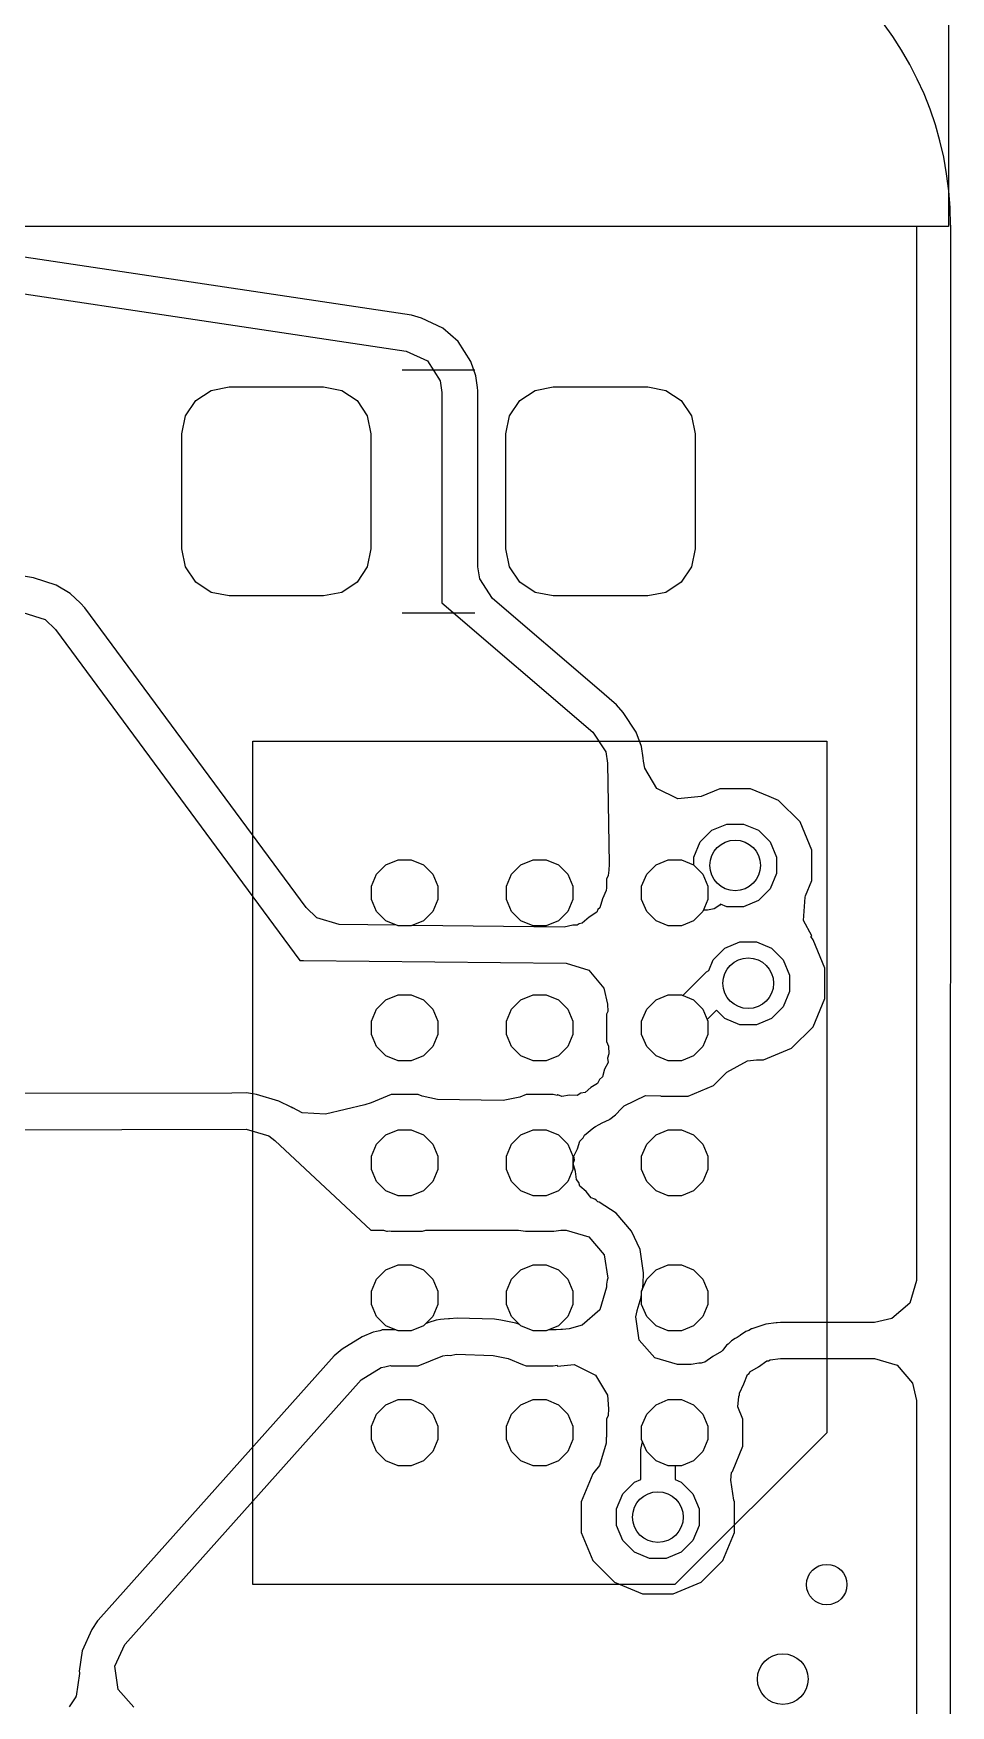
# Model space of a CAD drawing. Extents: x -28 to 34.6, y -6.7 to 48.3.
# Drawn here: x 22.535 to 25.251, y 23.693 to 28.649 of the extents above; entities that cross this region are included whole.
import ezdxf

# ---------------------------------------------------------------- set-up
doc = ezdxf.new("R2010")
doc.units = 0
doc.layers.add('BLACK', color=7, linetype='CONTINUOUS')

msp = doc.modelspace()

# ---------------------------------------------------------------- linework, layer by layer
at = {"layer": 'BLACK', "linetype": 'CONTINUOUS'}
for p, q in [((25.244777, 29.076232), (25.244777, 28.076232)), ((25.244777, 29.076232), (25.244777, 28.076232)), ((25.244777, 28.076232), (22.244777, 28.076232)), ((25.150646, 28.073914), (25.150215, 24.952461)), ((25.244777, 28.076232), (25.150532, 28.076232)), ((25.150532, 28.076232), (25.150646, 28.073914)), ((25.251147, 28.079981), (25.248473, 8.678275)), ((23.654606, 27.81326), (22.194737, 28.03224)), ((22.144332, 27.931502), (23.638726, 27.707343)), ((23.654628, 27.813255), (23.654606, 27.81326)), ((23.683802, 27.804495), (23.654628, 27.813255)), ((23.683806, 27.804494), (23.683802, 27.804495)), ((23.747184, 27.775083), (23.683806, 27.804494)), ((23.747185, 27.775082), (23.747184, 27.775083)), ((23.747187, 27.775081), (23.747185, 27.775082)), ((23.792553, 27.735285), (23.747187, 27.775081)), ((23.638726, 27.707343), (23.702104, 27.677932)), ((23.829969, 27.676278), (23.792553, 27.735285)), ((23.702104, 27.677932), (23.73952, 27.618925)), ((23.845576, 27.633843), (23.829969, 27.676278)), ((23.626496, 27.651502), (23.842168, 27.651502)), ((23.73952, 27.618925), (23.744332, 27.584715)), ((23.850388, 27.599633), (23.845576, 27.633843)), ((22.984989, 27.515078), (23.015337, 27.560497)), ((22.984989, 27.515078), (23.015337, 27.560497)), ((23.015337, 27.560497), (23.060756, 27.590845)), ((23.015337, 27.560497), (23.060756, 27.590845)), ((23.060756, 27.590845), (23.114332, 27.601502)), ((23.060756, 27.590845), (23.114332, 27.601502)), ((23.114332, 27.601502), (23.394332, 27.601502)), ((23.114332, 27.601502), (23.394332, 27.601502)), ((23.394332, 27.601502), (23.447908, 27.590845)), ((23.394332, 27.601502), (23.447908, 27.590845)), ((23.447908, 27.590845), (23.493327, 27.560497)), ((23.447908, 27.590845), (23.493327, 27.560497)), ((23.493327, 27.560497), (23.523675, 27.515078)), ((23.493327, 27.560497), (23.523675, 27.515078)), ((23.744332, 27.584715), (23.744332, 26.961502)), ((23.85108, 27.589741), (23.850388, 27.599633)), ((23.851431, 27.584735), (23.85108, 27.589741)), ((23.851432, 27.58471), (23.851431, 27.584735)), ((23.851432, 27.067793), (23.851432, 27.58471)), ((23.944989, 27.515078), (23.975337, 27.560497)), ((23.944989, 27.515078), (23.975337, 27.560497)), ((23.975337, 27.560497), (24.020756, 27.590845)), ((23.975337, 27.560497), (24.020756, 27.590845)), ((24.020756, 27.590845), (24.074332, 27.601502)), ((24.020756, 27.590845), (24.074332, 27.601502)), ((24.074332, 27.601502), (24.354332, 27.601502)), ((24.074332, 27.601502), (24.354332, 27.601502)), ((24.354332, 27.601502), (24.407908, 27.590845)), ((24.354332, 27.601502), (24.407908, 27.590845)), ((24.407908, 27.590845), (24.453327, 27.560497)), ((24.407908, 27.590845), (24.453327, 27.560497)), ((24.453327, 27.560497), (24.483675, 27.515078)), ((24.453327, 27.560497), (24.483675, 27.515078)), ((22.974332, 27.461502), (22.984989, 27.515078)), ((22.974332, 27.461502), (22.984989, 27.515078)), ((23.523675, 27.515078), (23.534332, 27.461502)), ((23.523675, 27.515078), (23.534332, 27.461502)), ((23.934332, 27.461502), (23.944989, 27.515078)), ((23.934332, 27.461502), (23.944989, 27.515078)), ((24.483675, 27.515078), (24.494332, 27.461502)), ((24.483675, 27.515078), (24.494332, 27.461502)), ((22.974332, 27.121502), (22.974332, 27.461502)), ((22.974332, 27.121502), (22.974332, 27.461502)), ((23.534332, 27.461502), (23.534332, 27.121502)), ((23.534332, 27.461502), (23.534332, 27.121502)), ((23.934332, 27.121502), (23.934332, 27.461502)), ((23.934332, 27.121502), (23.934332, 27.461502)), ((24.494332, 27.461502), (24.494332, 27.121502)), ((24.494332, 27.461502), (24.494332, 27.121502)), ((22.984989, 27.067926), (22.974332, 27.121502)), ((22.984989, 27.067926), (22.974332, 27.121502)), ((23.534332, 27.121502), (23.523675, 27.067926)), ((23.534332, 27.121502), (23.523675, 27.067926)), ((23.944989, 27.067926), (23.934332, 27.121502)), ((23.944989, 27.067926), (23.934332, 27.121502)), ((24.494332, 27.121502), (24.483675, 27.067926)), ((24.494332, 27.121502), (24.483675, 27.067926)), ((23.015337, 27.022507), (22.984989, 27.067926)), ((23.015337, 27.022507), (22.984989, 27.067926)), ((23.523675, 27.067926), (23.493327, 27.022507)), ((23.523675, 27.067926), (23.493327, 27.022507)), ((23.856644, 27.03222), (23.851432, 27.067793)), ((23.975337, 27.022507), (23.944989, 27.067926)), ((23.975337, 27.022507), (23.944989, 27.067926)), ((24.483675, 27.067926), (24.453327, 27.022507)), ((24.483675, 27.067926), (24.453327, 27.022507)), ((22.535433, 27.034851), (22.505364, 27.039778)), ((22.535443, 27.034849), (22.535433, 27.034851)), ((22.602072, 27.013858), (22.535443, 27.034849)), ((22.602082, 27.013853), (22.602072, 27.013858)), ((22.643909, 26.989116), (22.602082, 27.013853)), ((23.060756, 26.992159), (23.015337, 27.022507)), ((23.060756, 26.992159), (23.015337, 27.022507)), ((23.493327, 27.022507), (23.447908, 26.992159)), ((23.493327, 27.022507), (23.447908, 26.992159)), ((23.894734, 26.973645), (23.856644, 27.03222)), ((24.020756, 26.992159), (23.975337, 27.022507)), ((24.020756, 26.992159), (23.975337, 27.022507)), ((24.453327, 27.022507), (24.407908, 26.992159)), ((24.453327, 27.022507), (24.407908, 26.992159)), ((22.643909, 26.989115), (22.643909, 26.989116)), ((22.674607, 26.959765), (22.643909, 26.989115)), ((22.67461, 26.959762), (22.674607, 26.959765)), ((22.686779, 26.945937), (22.67461, 26.959762)), ((23.114332, 26.981502), (23.060756, 26.992159)), ((23.114332, 26.981502), (23.060756, 26.992159)), ((23.394332, 26.981502), (23.114332, 26.981502)), ((23.394332, 26.981502), (23.114332, 26.981502)), ((23.447908, 26.992159), (23.394332, 26.981502)), ((23.447908, 26.992159), (23.394332, 26.981502)), ((23.744332, 26.961502), (24.191904, 26.577869)), ((24.203514, 26.708976), (23.894734, 26.973645)), ((24.074332, 26.981502), (24.020756, 26.992159)), ((24.074332, 26.981502), (24.020756, 26.992159)), ((24.354332, 26.981502), (24.074332, 26.981502)), ((24.354332, 26.981502), (24.074332, 26.981502)), ((24.407908, 26.992159), (24.354332, 26.981502)), ((24.407908, 26.992159), (24.354332, 26.981502)), ((22.503255, 26.9327), (22.569895, 26.911705)), ((22.569895, 26.911705), (22.600601, 26.882347)), ((23.342165, 26.057716), (22.686779, 26.945937)), ((23.626496, 26.931502), (23.842168, 26.931502)), ((22.600601, 26.882347), (23.324331, 25.901502)), ((24.261604, 26.659185), (24.203514, 26.708976)), ((24.28169, 26.636255), (24.261604, 26.659185)), ((24.31978, 26.57768), (24.28169, 26.636255)), ((24.191904, 26.577869), (24.229994, 26.519294)), ((24.33584, 26.535633), (24.31978, 26.57768)), ((23.184332, 26.551502), (24.884332, 26.551502)), ((23.184332, 24.051502), (23.184332, 26.551502)), ((24.229994, 26.519294), (24.235191, 26.485628)), ((24.341037, 26.501967), (24.33584, 26.535633)), ((24.884332, 26.551502), (24.884332, 24.501502)), ((24.235191, 26.485628), (24.239792, 26.186563)), ((24.34193, 26.491392), (24.341037, 26.501967)), ((24.345342, 26.471162), (24.34193, 26.491392)), ((24.380994, 26.411073), (24.345342, 26.471162)), ((24.443473, 26.379798), (24.380994, 26.411073)), ((24.512943, 26.387267), (24.443473, 26.379798)), ((24.568055, 26.410096), (24.512943, 26.387267)), ((24.568057, 26.410096), (24.568055, 26.410096)), ((24.658403, 26.410096), (24.568057, 26.410096)), ((24.658404, 26.410096), (24.658403, 26.410096)), ((24.713517, 26.387267), (24.658404, 26.410096)), ((24.741872, 26.375522), (24.713517, 26.387267)), ((24.805756, 26.311638), (24.741872, 26.375522)), ((24.509296, 26.252442), (24.543784, 26.28693)), ((24.543784, 26.28693), (24.588844, 26.305594)), ((24.588844, 26.305594), (24.637616, 26.305594)), ((24.637616, 26.305594), (24.682676, 26.28693)), ((24.682676, 26.28693), (24.717164, 26.252442)), ((24.84033, 26.228169), (24.805756, 26.311638)), ((24.490632, 26.207382), (24.509296, 26.252442)), ((24.717164, 26.252442), (24.735828, 26.207382)), ((24.84033, 26.137823), (24.84033, 26.228169)), ((23.551185, 26.157059), (23.578775, 26.184649)), ((23.551185, 26.157059), (23.578775, 26.184649)), ((23.578775, 26.184649), (23.614823, 26.199581)), ((23.578775, 26.184649), (23.614823, 26.199581)), ((23.614823, 26.199581), (23.653841, 26.199581)), ((23.614823, 26.199581), (23.653841, 26.199581)), ((23.653841, 26.199581), (23.689889, 26.184649)), ((23.653841, 26.199581), (23.689889, 26.184649)), ((23.689889, 26.184649), (23.717479, 26.157059)), ((23.689889, 26.184649), (23.717479, 26.157059)), ((23.951185, 26.157059), (23.978775, 26.184649)), ((23.951185, 26.157059), (23.978775, 26.184649)), ((23.978775, 26.184649), (24.014823, 26.199581)), ((23.978775, 26.184649), (24.014823, 26.199581)), ((24.014823, 26.199581), (24.053841, 26.199581)), ((24.014823, 26.199581), (24.053841, 26.199581)), ((24.053841, 26.199581), (24.089889, 26.184649)), ((24.053841, 26.199581), (24.089889, 26.184649)), ((24.089889, 26.184649), (24.117479, 26.157059)), ((24.089889, 26.184649), (24.117479, 26.157059)), ((24.238848, 26.169265), (24.23677, 26.15266)), ((24.239792, 26.186563), (24.238848, 26.169265)), ((24.351185, 26.157059), (24.378775, 26.184649)), ((24.351185, 26.157059), (24.378775, 26.184649)), ((24.351185, 26.157059), (24.378775, 26.184649)), ((24.378775, 26.184649), (24.414823, 26.199581)), ((24.378775, 26.184649), (24.414823, 26.199581)), ((24.378775, 26.184649), (24.414823, 26.199581)), ((24.414823, 26.199581), (24.453841, 26.199581)), ((24.414823, 26.199581), (24.453841, 26.199581)), ((24.414823, 26.199581), (24.453841, 26.199581)), ((24.453841, 26.199581), (24.489889, 26.184649)), ((24.453841, 26.199581), (24.489889, 26.184649)), ((24.453841, 26.199581), (24.489889, 26.184649)), ((24.489889, 26.184649), (24.490632, 26.183906)), ((24.489889, 26.184649), (24.517479, 26.157059)), ((24.489889, 26.184649), (24.517479, 26.157059)), ((24.490632, 26.183906), (24.490632, 26.207382)), ((24.735828, 26.207382), (24.735828, 26.15861)), ((23.536253, 26.121011), (23.551185, 26.157059)), ((23.536253, 26.121011), (23.551185, 26.157059)), ((23.536253, 26.081993), (23.536253, 26.121011)), ((23.536253, 26.081993), (23.536253, 26.121011)), ((23.717479, 26.157059), (23.732411, 26.121011)), ((23.717479, 26.157059), (23.732411, 26.121011)), ((23.732411, 26.121011), (23.732411, 26.081993)), ((23.732411, 26.121011), (23.732411, 26.081993)), ((23.936253, 26.121011), (23.951185, 26.157059)), ((23.936253, 26.121011), (23.951185, 26.157059)), ((23.936253, 26.081993), (23.936253, 26.121011)), ((23.936253, 26.081993), (23.936253, 26.121011)), ((24.117479, 26.157059), (24.132411, 26.121011)), ((24.117479, 26.157059), (24.132411, 26.121011)), ((24.132411, 26.121011), (24.132411, 26.081993)), ((24.132411, 26.121011), (24.132411, 26.081993)), ((24.232232, 26.116373), (24.231273, 26.108706)), ((24.23677, 26.15266), (24.232232, 26.141702)), ((24.232232, 26.141702), (24.232232, 26.116373)), ((24.336253, 26.121011), (24.351185, 26.157059)), ((24.336253, 26.121011), (24.351185, 26.157059)), ((24.336253, 26.121011), (24.351185, 26.157059)), ((24.336253, 26.081993), (24.336253, 26.121011)), ((24.336253, 26.081993), (24.336253, 26.121011)), ((24.336253, 26.081993), (24.336253, 26.121011)), ((24.517479, 26.157059), (24.532411, 26.121011)), ((24.517479, 26.157059), (24.532411, 26.121011)), ((24.532411, 26.121011), (24.532411, 26.081993)), ((24.532411, 26.121011), (24.532411, 26.081993)), ((24.735828, 26.15861), (24.717164, 26.11355)), ((24.821752, 26.092975), (24.84033, 26.137823)), ((23.551185, 26.045945), (23.536253, 26.081993)), ((23.551185, 26.045945), (23.536253, 26.081993)), ((23.732411, 26.081993), (23.717479, 26.045945)), ((23.732411, 26.081993), (23.717479, 26.045945)), ((23.951185, 26.045945), (23.936253, 26.081993)), ((23.951185, 26.045945), (23.936253, 26.081993)), ((24.132411, 26.081993), (24.117479, 26.045945)), ((24.132411, 26.081993), (24.117479, 26.045945)), ((24.2203, 26.083464), (24.212547, 26.057058)), ((24.231273, 26.108706), (24.2203, 26.083464)), ((24.351185, 26.045945), (24.336253, 26.081993)), ((24.351185, 26.045945), (24.336253, 26.081993)), ((24.351185, 26.045945), (24.336253, 26.081993)), ((24.532411, 26.081993), (24.517479, 26.045945)), ((24.532411, 26.081993), (24.517479, 26.045945)), ((24.570197, 26.068122), (24.567657, 26.065581)), ((24.588844, 26.060398), (24.570197, 26.068122)), ((24.682676, 26.079062), (24.637616, 26.060398)), ((24.717164, 26.11355), (24.682676, 26.079062)), ((24.815168, 26.019213), (24.820152, 26.088905)), ((24.820152, 26.088905), (24.821752, 26.092975)), ((23.373774, 26.027758), (23.342165, 26.057716)), ((23.440595, 26.007346), (23.373774, 26.027758)), ((23.578775, 26.018355), (23.551185, 26.045945)), ((23.578775, 26.018355), (23.551185, 26.045945)), ((23.614823, 26.003423), (23.578775, 26.018355)), ((23.614823, 26.003423), (23.578775, 26.018355)), ((23.689889, 26.018355), (23.653841, 26.003423)), ((23.689889, 26.018355), (23.653841, 26.003423)), ((23.717479, 26.045945), (23.689889, 26.018355)), ((23.717479, 26.045945), (23.689889, 26.018355)), ((23.978775, 26.018355), (23.951185, 26.045945)), ((23.978775, 26.018355), (23.951185, 26.045945)), ((24.014823, 26.003423), (23.978775, 26.018355)), ((24.014823, 26.003423), (23.978775, 26.018355)), ((24.089889, 26.018355), (24.053841, 26.003423)), ((24.089889, 26.018355), (24.053841, 26.003423)), ((24.117479, 26.045945), (24.089889, 26.018355)), ((24.117479, 26.045945), (24.089889, 26.018355)), ((24.18054, 26.029325), (24.159743, 26.011303)), ((24.20342, 26.044629), (24.18054, 26.029325)), ((24.206572, 26.051881), (24.20342, 26.044629)), ((24.212547, 26.057058), (24.206572, 26.051881)), ((24.378775, 26.018355), (24.351185, 26.045945)), ((24.378775, 26.018355), (24.351185, 26.045945)), ((24.378775, 26.018355), (24.351185, 26.045945)), ((24.414823, 26.003423), (24.378775, 26.018355)), ((24.414823, 26.003423), (24.378775, 26.018355)), ((24.414823, 26.003423), (24.378775, 26.018355)), ((24.489889, 26.018355), (24.453841, 26.003423)), ((24.489889, 26.018355), (24.453841, 26.003423)), ((24.489889, 26.018355), (24.453841, 26.003423)), ((24.517479, 26.045945), (24.489889, 26.018355)), ((24.517479, 26.045945), (24.489889, 26.018355)), ((24.517479, 26.045945), (24.489889, 26.018355)), ((24.519449, 26.050702), (24.517479, 26.045945)), ((24.531736, 26.050702), (24.519449, 26.050702)), ((24.551176, 26.054569), (24.531736, 26.050702)), ((24.567657, 26.065581), (24.551176, 26.054569)), ((24.637616, 26.060398), (24.588844, 26.060398)), ((24.839925, 25.973874), (24.815168, 26.019213)), ((23.609791, 26.005507), (23.440595, 26.007346)), ((23.614823, 26.003423), (23.609791, 26.005507)), ((23.653841, 26.003423), (23.614823, 26.003423)), ((23.653841, 26.003423), (23.614823, 26.003423)), ((23.653841, 26.003423), (23.614823, 26.003423)), ((23.657617, 26.004988), (23.653841, 26.003423)), ((24.106884, 26.000104), (23.657617, 26.004988)), ((24.053841, 26.003423), (24.014823, 26.003423)), ((24.053841, 26.003423), (24.014823, 26.003423)), ((24.132572, 26.005547), (24.106884, 26.000104)), ((24.145345, 26.005781), (24.132572, 26.005547)), ((24.150752, 26.009399), (24.145345, 26.005781)), ((24.159743, 26.011303), (24.150752, 26.009399)), ((24.453841, 26.003423), (24.414823, 26.003423)), ((24.453841, 26.003423), (24.414823, 26.003423)), ((24.453841, 26.003423), (24.414823, 26.003423)), ((24.837595, 25.972317), (24.839925, 25.973874)), ((24.844379, 25.962164), (24.837595, 25.972317)), ((24.54792, 25.902967), (24.582408, 25.937455)), ((24.582408, 25.937455), (24.627468, 25.956119)), ((24.627468, 25.956119), (24.67624, 25.956119)), ((24.67624, 25.956119), (24.7213, 25.937455)), ((24.7213, 25.937455), (24.755788, 25.902967)), ((24.84438, 25.962163), (24.844379, 25.962164)), ((24.878954, 25.878694), (24.84438, 25.962163)), ((23.324331, 25.901502), (23.334982, 25.901387)), ((23.334982, 25.901387), (24.112571, 25.892935)), ((24.112571, 25.892935), (24.17939, 25.872523)), ((24.17939, 25.872523), (24.224569, 25.819225)), ((24.528335, 25.867347), (24.535014, 25.871811)), ((24.535014, 25.871811), (24.54792, 25.902967)), ((24.755788, 25.902967), (24.774452, 25.857907)), ((24.878954, 25.788348), (24.878954, 25.878694)), ((24.224569, 25.819225), (24.235188, 25.771794)), ((24.458598, 25.797611), (24.528335, 25.867347)), ((24.774452, 25.857907), (24.774452, 25.809135)), ((23.551185, 25.757059), (23.578775, 25.784649)), ((23.551185, 25.757059), (23.578775, 25.784649)), ((23.578775, 25.784649), (23.614823, 25.799581)), ((23.578775, 25.784649), (23.614823, 25.799581)), ((23.614823, 25.799581), (23.653841, 25.799581)), ((23.614823, 25.799581), (23.653841, 25.799581)), ((23.653841, 25.799581), (23.689889, 25.784649)), ((23.653841, 25.799581), (23.689889, 25.784649)), ((23.689889, 25.784649), (23.717479, 25.757059)), ((23.689889, 25.784649), (23.717479, 25.757059)), ((23.951185, 25.757059), (23.978775, 25.784649)), ((23.951185, 25.757059), (23.978775, 25.784649)), ((23.978775, 25.784649), (24.014823, 25.799581)), ((23.978775, 25.784649), (24.014823, 25.799581)), ((24.014823, 25.799581), (24.053841, 25.799581)), ((24.014823, 25.799581), (24.053841, 25.799581)), ((24.053841, 25.799581), (24.089889, 25.784649)), ((24.053841, 25.799581), (24.089889, 25.784649)), ((24.089889, 25.784649), (24.117479, 25.757059)), ((24.089889, 25.784649), (24.117479, 25.757059)), ((24.235188, 25.771794), (24.235688, 25.750047)), ((24.351185, 25.757059), (24.378775, 25.784649)), ((24.351185, 25.757059), (24.378775, 25.784649)), ((24.351185, 25.757059), (24.378775, 25.784649)), ((24.378775, 25.784649), (24.414823, 25.799581)), ((24.378775, 25.784649), (24.414823, 25.799581)), ((24.378775, 25.784649), (24.414823, 25.799581)), ((24.414823, 25.799581), (24.453841, 25.799581)), ((24.414823, 25.799581), (24.453841, 25.799581)), ((24.414823, 25.799581), (24.453841, 25.799581)), ((24.453841, 25.799581), (24.458598, 25.797611)), ((24.453841, 25.799581), (24.489889, 25.784649)), ((24.453841, 25.799581), (24.489889, 25.784649)), ((24.489889, 25.784649), (24.517479, 25.757059)), ((24.489889, 25.784649), (24.517479, 25.757059)), ((24.774452, 25.809135), (24.755788, 25.764075)), ((24.84438, 25.704879), (24.878954, 25.788348)), ((23.536253, 25.721011), (23.551185, 25.757059)), ((23.536253, 25.721011), (23.551185, 25.757059)), ((23.536253, 25.681993), (23.536253, 25.721011)), ((23.536253, 25.681993), (23.536253, 25.721011)), ((23.717479, 25.757059), (23.732411, 25.721011)), ((23.717479, 25.757059), (23.732411, 25.721011)), ((23.732411, 25.721011), (23.732411, 25.681993)), ((23.732411, 25.721011), (23.732411, 25.681993)), ((23.936253, 25.721011), (23.951185, 25.757059)), ((23.936253, 25.721011), (23.951185, 25.757059)), ((23.936253, 25.681993), (23.936253, 25.721011)), ((23.936253, 25.681993), (23.936253, 25.721011)), ((24.117479, 25.757059), (24.132411, 25.721011)), ((24.117479, 25.757059), (24.132411, 25.721011)), ((24.132411, 25.721011), (24.132411, 25.681993)), ((24.132411, 25.721011), (24.132411, 25.681993)), ((24.235688, 25.750047), (24.232232, 25.741702)), ((24.232232, 25.741702), (24.232232, 25.661302)), ((24.336253, 25.721011), (24.351185, 25.757059)), ((24.336253, 25.721011), (24.351185, 25.757059)), ((24.336253, 25.721011), (24.351185, 25.757059)), ((24.336253, 25.681993), (24.336253, 25.721011)), ((24.336253, 25.681993), (24.336253, 25.721011)), ((24.336253, 25.681993), (24.336253, 25.721011)), ((24.517479, 25.757059), (24.532411, 25.721011)), ((24.517479, 25.757059), (24.532411, 25.721011)), ((24.558333, 25.753662), (24.53044, 25.725769)), ((24.53044, 25.725769), (24.532411, 25.721011)), ((24.532411, 25.721011), (24.532411, 25.681993)), ((24.532411, 25.721011), (24.532411, 25.681993)), ((24.532411, 25.721011), (24.532411, 25.681993)), ((24.582408, 25.729587), (24.558333, 25.753662)), ((24.627468, 25.710923), (24.582408, 25.729587)), ((24.7213, 25.729587), (24.67624, 25.710923)), ((24.755788, 25.764075), (24.7213, 25.729587)), ((23.551185, 25.645945), (23.536253, 25.681993)), ((23.551185, 25.645945), (23.536253, 25.681993)), ((23.732411, 25.681993), (23.717479, 25.645945)), ((23.732411, 25.681993), (23.717479, 25.645945)), ((23.951185, 25.645945), (23.936253, 25.681993)), ((23.951185, 25.645945), (23.936253, 25.681993)), ((24.132411, 25.681993), (24.117479, 25.645945)), ((24.132411, 25.681993), (24.117479, 25.645945)), ((24.351185, 25.645945), (24.336253, 25.681993)), ((24.351185, 25.645945), (24.336253, 25.681993)), ((24.351185, 25.645945), (24.336253, 25.681993)), ((24.532411, 25.681993), (24.517479, 25.645945)), ((24.532411, 25.681993), (24.517479, 25.645945)), ((24.532411, 25.681993), (24.517479, 25.645945)), ((24.67624, 25.710923), (24.627468, 25.710923)), ((24.780496, 25.640995), (24.84438, 25.704879)), ((23.578775, 25.618355), (23.551185, 25.645945)), ((23.578775, 25.618355), (23.551185, 25.645945)), ((23.717479, 25.645945), (23.689889, 25.618355)), ((23.717479, 25.645945), (23.689889, 25.618355)), ((23.978775, 25.618355), (23.951185, 25.645945)), ((23.978775, 25.618355), (23.951185, 25.645945)), ((24.117479, 25.645945), (24.089889, 25.618355)), ((24.117479, 25.645945), (24.089889, 25.618355)), ((24.232232, 25.661302), (24.238053, 25.647248)), ((24.238587, 25.624066), (24.23529, 25.611803)), ((24.238053, 25.647248), (24.238587, 25.624066)), ((24.378775, 25.618355), (24.351185, 25.645945)), ((24.378775, 25.618355), (24.351185, 25.645945)), ((24.378775, 25.618355), (24.351185, 25.645945)), ((24.517479, 25.645945), (24.489889, 25.618355)), ((24.517479, 25.645945), (24.489889, 25.618355)), ((24.517479, 25.645945), (24.489889, 25.618355)), ((24.697027, 25.606421), (24.780496, 25.640995)), ((23.614823, 25.603423), (23.578775, 25.618355)), ((23.614823, 25.603423), (23.578775, 25.618355)), ((23.653841, 25.603423), (23.614823, 25.603423)), ((23.653841, 25.603423), (23.614823, 25.603423)), ((23.689889, 25.618355), (23.653841, 25.603423)), ((23.689889, 25.618355), (23.653841, 25.603423)), ((24.014823, 25.603423), (23.978775, 25.618355)), ((24.014823, 25.603423), (23.978775, 25.618355)), ((24.053841, 25.603423), (24.014823, 25.603423)), ((24.053841, 25.603423), (24.014823, 25.603423)), ((24.089889, 25.618355), (24.053841, 25.603423)), ((24.089889, 25.618355), (24.053841, 25.603423)), ((24.226393, 25.578705), (24.22045, 25.556592)), ((24.236646, 25.599178), (24.226393, 25.578705)), ((24.23529, 25.611803), (24.236646, 25.599178)), ((24.414823, 25.603423), (24.378775, 25.618355)), ((24.414823, 25.603423), (24.378775, 25.618355)), ((24.414823, 25.603423), (24.378775, 25.618355)), ((24.453841, 25.603423), (24.414823, 25.603423)), ((24.453841, 25.603423), (24.414823, 25.603423)), ((24.453841, 25.603423), (24.414823, 25.603423)), ((24.489889, 25.618355), (24.453841, 25.603423)), ((24.489889, 25.618355), (24.453841, 25.603423)), ((24.489889, 25.618355), (24.453841, 25.603423)), ((24.588744, 25.570102), (24.650067, 25.603587)), ((24.650067, 25.603587), (24.676425, 25.606421)), ((24.676425, 25.606421), (24.697025, 25.606421)), ((24.697025, 25.606421), (24.697027, 25.606421)), ((24.185667, 25.525023), (24.168712, 25.509634)), ((24.205362, 25.536704), (24.185667, 25.525023)), ((24.211047, 25.548059), (24.205362, 25.536704)), ((24.22045, 25.556592), (24.211047, 25.548059)), ((24.474532, 25.499402), (24.548812, 25.53017)), ((24.548812, 25.53017), (24.588744, 25.570102)), ((23.122906, 25.508359), (19.709164, 25.499206)), ((23.16482, 25.508471), (23.122906, 25.508359)), ((23.164822, 25.508471), (23.16482, 25.508471)), ((23.184944, 25.505633), (23.164822, 25.508471)), ((23.195007, 25.504213), (23.184944, 25.505633)), ((23.262096, 25.484708), (23.195007, 25.504213)), ((23.262098, 25.484707), (23.262096, 25.484708)), ((23.262101, 25.484706), (23.262098, 25.484707)), ((23.297926, 25.466423), (23.262101, 25.484706)), ((23.515967, 25.472943), (23.400208, 25.445526)), ((23.534841, 25.479044), (23.515967, 25.472943)), ((23.594128, 25.503601), (23.534841, 25.479044)), ((23.59413, 25.503602), (23.594128, 25.503601)), ((23.594132, 25.503602), (23.59413, 25.503602)), ((23.674532, 25.503602), (23.594132, 25.503602)), ((23.674533, 25.503602), (23.674532, 25.503602)), ((23.68601, 25.498848), (23.674533, 25.503602)), ((23.731582, 25.489424), (23.68601, 25.498848)), ((23.926204, 25.486475), (23.731582, 25.489424)), ((23.975531, 25.495898), (23.926204, 25.486475)), ((23.994132, 25.503602), (23.975531, 25.495898)), ((24.074532, 25.503602), (23.994132, 25.503602)), ((24.086512, 25.501219), (24.074532, 25.503602)), ((24.086897, 25.503156), (24.086512, 25.501219)), ((24.088132, 25.503111), (24.086897, 25.503156)), ((24.099801, 25.498103), (24.088132, 25.503111)), ((24.122384, 25.501882), (24.099801, 25.498103)), ((24.145267, 25.501061), (24.122384, 25.501882)), ((24.156187, 25.507539), (24.145267, 25.501061)), ((24.168712, 25.509634), (24.156187, 25.507539)), ((24.284451, 25.470048), (24.347326, 25.500518)), ((24.347326, 25.500518), (24.391974, 25.499832)), ((24.391974, 25.499832), (24.394129, 25.499404)), ((24.394129, 25.499404), (24.394132, 25.499402)), ((24.394132, 25.499402), (24.394135, 25.499402)), ((24.394135, 25.499402), (24.474531, 25.499402)), ((24.474531, 25.499402), (24.474532, 25.499402)), ((23.302874, 25.463277), (23.297926, 25.466423)), ((23.303346, 25.46402), (23.302874, 25.463277)), ((23.330437, 25.44923), (23.303346, 25.46402)), ((23.400208, 25.445526), (23.330437, 25.44923)), ((24.219448, 25.420032), (24.240692, 25.430329)), ((24.240692, 25.430329), (24.240693, 25.430331)), ((24.240693, 25.430331), (24.240695, 25.430331)), ((24.240695, 25.430331), (24.24167, 25.43099)), ((24.24167, 25.43099), (24.259062, 25.443835)), ((24.259062, 25.443835), (24.259995, 25.444586)), ((24.259995, 25.444586), (24.276079, 25.461858)), ((24.276079, 25.461858), (24.283494, 25.469179)), ((24.283494, 25.469179), (24.284451, 25.470048)), ((19.708495, 25.392103), (23.165107, 25.401371)), ((23.165107, 25.401371), (23.232196, 25.381866)), ((23.232196, 25.381866), (23.250242, 25.367837)), ((23.551185, 25.357059), (23.578775, 25.384649)), ((23.551185, 25.357059), (23.578775, 25.384649)), ((23.551185, 25.357059), (23.578775, 25.384649)), ((23.578775, 25.384649), (23.614823, 25.399581)), ((23.578775, 25.384649), (23.614823, 25.399581)), ((23.578775, 25.384649), (23.614823, 25.399581)), ((23.614823, 25.399581), (23.653841, 25.399581)), ((23.614823, 25.399581), (23.653841, 25.399581)), ((23.614823, 25.399581), (23.653841, 25.399581)), ((23.653841, 25.399581), (23.689889, 25.384649)), ((23.653841, 25.399581), (23.689889, 25.384649)), ((23.653841, 25.399581), (23.689889, 25.384649)), ((23.689889, 25.384649), (23.717479, 25.357059)), ((23.689889, 25.384649), (23.717479, 25.357059)), ((23.689889, 25.384649), (23.717479, 25.357059)), ((23.951185, 25.357059), (23.978775, 25.384649)), ((23.951185, 25.357059), (23.978775, 25.384649)), ((23.951185, 25.357059), (23.978775, 25.384649)), ((23.978775, 25.384649), (24.014823, 25.399581)), ((23.978775, 25.384649), (24.014823, 25.399581)), ((23.978775, 25.384649), (24.014823, 25.399581)), ((24.014823, 25.399581), (24.053841, 25.399581)), ((24.014823, 25.399581), (24.053841, 25.399581)), ((24.014823, 25.399581), (24.053841, 25.399581)), ((24.053841, 25.399581), (24.089889, 25.384649)), ((24.053841, 25.399581), (24.089889, 25.384649)), ((24.053841, 25.399581), (24.089889, 25.384649)), ((24.089889, 25.384649), (24.117479, 25.357059)), ((24.089889, 25.384649), (24.117479, 25.357059)), ((24.089889, 25.384649), (24.117479, 25.357059)), ((24.153497, 25.366158), (24.16283, 25.375164)), ((24.16283, 25.375164), (24.167067, 25.383626)), ((24.167067, 25.383626), (24.19455, 25.40577)), ((24.19455, 25.40577), (24.199907, 25.408949)), ((24.199907, 25.408949), (24.19991, 25.408949)), ((24.19991, 25.408949), (24.210293, 25.415109)), ((24.210293, 25.415109), (24.219448, 25.420032)), ((24.351185, 25.357059), (24.378775, 25.384649)), ((24.351185, 25.357059), (24.378775, 25.384649)), ((24.378775, 25.384649), (24.414823, 25.399581)), ((24.378775, 25.384649), (24.414823, 25.399581)), ((24.414823, 25.399581), (24.453841, 25.399581)), ((24.414823, 25.399581), (24.453841, 25.399581)), ((24.453841, 25.399581), (24.489889, 25.384649)), ((24.453841, 25.399581), (24.489889, 25.384649)), ((24.489889, 25.384649), (24.517479, 25.357059)), ((24.489889, 25.384649), (24.517479, 25.357059)), ((23.250242, 25.367837), (23.534332, 25.101502)), ((23.536253, 25.321011), (23.551185, 25.357059)), ((23.536253, 25.321011), (23.551185, 25.357059)), ((23.536253, 25.321011), (23.551185, 25.357059)), ((23.717479, 25.357059), (23.732411, 25.321011)), ((23.717479, 25.357059), (23.732411, 25.321011)), ((23.717479, 25.357059), (23.732411, 25.321011)), ((23.936253, 25.321011), (23.951185, 25.357059)), ((23.936253, 25.321011), (23.951185, 25.357059)), ((23.936253, 25.321011), (23.951185, 25.357059)), ((24.117479, 25.357059), (24.132411, 25.321011)), ((24.117479, 25.357059), (24.132411, 25.321011)), ((24.117479, 25.357059), (24.132411, 25.321011)), ((24.135787, 25.321149), (24.146657, 25.342861)), ((24.146657, 25.342861), (24.153497, 25.366158)), ((24.336253, 25.321011), (24.351185, 25.357059)), ((24.336253, 25.321011), (24.351185, 25.357059)), ((24.517479, 25.357059), (24.532411, 25.321011)), ((24.517479, 25.357059), (24.532411, 25.321011)), ((23.536253, 25.281993), (23.536253, 25.321011)), ((23.536253, 25.281993), (23.536253, 25.321011)), ((23.536253, 25.281993), (23.536253, 25.321011)), ((23.551185, 25.245945), (23.536253, 25.281993)), ((23.551185, 25.245945), (23.536253, 25.281993)), ((23.551185, 25.245945), (23.536253, 25.281993)), ((23.732411, 25.281993), (23.717479, 25.245945)), ((23.732411, 25.281993), (23.717479, 25.245945)), ((23.732411, 25.281993), (23.717479, 25.245945)), ((23.732411, 25.321011), (23.732411, 25.281993)), ((23.732411, 25.321011), (23.732411, 25.281993)), ((23.732411, 25.321011), (23.732411, 25.281993)), ((23.936253, 25.281993), (23.936253, 25.321011)), ((23.936253, 25.281993), (23.936253, 25.321011)), ((23.936253, 25.281993), (23.936253, 25.321011)), ((23.951185, 25.245945), (23.936253, 25.281993)), ((23.951185, 25.245945), (23.936253, 25.281993)), ((23.951185, 25.245945), (23.936253, 25.281993)), ((24.132411, 25.281993), (24.117479, 25.245945)), ((24.132411, 25.281993), (24.117479, 25.245945)), ((24.132411, 25.281993), (24.117479, 25.245945)), ((24.132411, 25.321011), (24.132411, 25.281993)), ((24.132411, 25.321011), (24.132411, 25.281993)), ((24.132411, 25.321011), (24.132411, 25.281993)), ((24.133815, 25.299118), (24.136991, 25.309938)), ((24.140656, 25.275822), (24.133815, 25.299118)), ((24.136991, 25.309938), (24.135787, 25.321149)), ((24.14325, 25.251679), (24.140656, 25.275822)), ((24.336253, 25.281993), (24.336253, 25.321011)), ((24.336253, 25.281993), (24.336253, 25.321011)), ((24.351185, 25.245945), (24.336253, 25.281993)), ((24.351185, 25.245945), (24.336253, 25.281993)), ((24.532411, 25.281993), (24.517479, 25.245945)), ((24.532411, 25.281993), (24.517479, 25.245945)), ((24.532411, 25.321011), (24.532411, 25.281993)), ((24.532411, 25.321011), (24.532411, 25.281993)), ((23.578775, 25.218355), (23.551185, 25.245945)), ((23.578775, 25.218355), (23.551185, 25.245945)), ((23.578775, 25.218355), (23.551185, 25.245945)), ((23.717479, 25.245945), (23.689889, 25.218355)), ((23.717479, 25.245945), (23.689889, 25.218355)), ((23.717479, 25.245945), (23.689889, 25.218355)), ((23.978775, 25.218355), (23.951185, 25.245945)), ((23.978775, 25.218355), (23.951185, 25.245945)), ((23.978775, 25.218355), (23.951185, 25.245945)), ((24.117479, 25.245945), (24.089889, 25.218355)), ((24.117479, 25.245945), (24.089889, 25.218355)), ((24.117479, 25.245945), (24.089889, 25.218355)), ((24.150325, 25.242898), (24.14325, 25.251679)), ((24.153502, 25.23208), (24.150325, 25.242898)), ((24.17185, 25.216182), (24.153502, 25.23208)), ((24.378775, 25.218355), (24.351185, 25.245945)), ((24.378775, 25.218355), (24.351185, 25.245945)), ((24.517479, 25.245945), (24.489889, 25.218355)), ((24.517479, 25.245945), (24.489889, 25.218355)), ((23.614823, 25.203423), (23.578775, 25.218355)), ((23.614823, 25.203423), (23.578775, 25.218355)), ((23.614823, 25.203423), (23.578775, 25.218355)), ((23.653841, 25.203423), (23.614823, 25.203423)), ((23.653841, 25.203423), (23.614823, 25.203423)), ((23.653841, 25.203423), (23.614823, 25.203423)), ((23.689889, 25.218355), (23.653841, 25.203423)), ((23.689889, 25.218355), (23.653841, 25.203423)), ((23.689889, 25.218355), (23.653841, 25.203423)), ((24.014823, 25.203423), (23.978775, 25.218355)), ((24.014823, 25.203423), (23.978775, 25.218355)), ((24.014823, 25.203423), (23.978775, 25.218355)), ((24.053841, 25.203423), (24.014823, 25.203423)), ((24.053841, 25.203423), (24.014823, 25.203423)), ((24.053841, 25.203423), (24.014823, 25.203423)), ((24.089889, 25.218355), (24.053841, 25.203423)), ((24.089889, 25.218355), (24.053841, 25.203423)), ((24.089889, 25.218355), (24.053841, 25.203423)), ((24.187087, 25.197272), (24.17185, 25.216182)), ((24.197787, 25.19371), (24.187087, 25.197272)), ((24.202717, 25.189438), (24.197787, 25.19371)), ((24.202676, 25.189373), (24.202717, 25.189438)), ((24.203126, 25.189084), (24.202676, 25.189373)), ((24.206308, 25.186327), (24.203126, 25.189084)), ((24.210134, 25.18458), (24.206308, 25.186327)), ((24.210137, 25.184578), (24.210134, 25.18458)), ((24.260904, 25.151953), (24.210137, 25.184578)), ((24.414823, 25.203423), (24.378775, 25.218355)), ((24.414823, 25.203423), (24.378775, 25.218355)), ((24.453841, 25.203423), (24.414823, 25.203423)), ((24.453841, 25.203423), (24.414823, 25.203423)), ((24.489889, 25.218355), (24.453841, 25.203423)), ((24.489889, 25.218355), (24.453841, 25.203423)), ((24.260905, 25.151952), (24.260904, 25.151953)), ((24.260906, 25.151951), (24.260905, 25.151952)), ((24.260908, 25.151949), (24.260906, 25.151951)), ((24.306656, 25.099153), (24.260908, 25.151949)), ((23.534332, 25.101502), (23.571361, 25.101502)), ((23.571361, 25.101502), (23.580223, 25.0989)), ((23.580223, 25.0989), (23.581919, 25.099139)), ((23.581919, 25.099139), (23.581919, 25.099402)), ((23.581919, 25.099402), (23.583793, 25.099402)), ((23.583793, 25.099402), (23.58937, 25.100187)), ((23.58937, 25.100187), (23.593917, 25.099402)), ((23.593917, 25.099402), (23.686745, 25.099402)), ((23.686745, 25.098575), (23.697303, 25.101502)), ((23.686745, 25.099402), (23.686745, 25.098575)), ((23.697303, 25.101502), (23.971361, 25.101502)), ((23.971361, 25.101502), (23.992687, 25.099402)), ((23.992687, 25.099402), (23.994132, 25.099402)), ((23.994132, 25.099402), (24.075977, 25.099402)), ((24.075977, 25.099402), (24.097303, 25.101502)), ((24.097303, 25.101502), (24.112924, 25.101502)), ((24.112924, 25.101502), (24.179963, 25.081817)), ((24.179963, 25.081817), (24.225718, 25.029013)), ((24.306659, 25.099149), (24.306656, 25.099153)), ((24.331728, 25.044256), (24.306659, 25.099149)), ((24.225718, 25.029013), (24.235662, 24.959855)), ((24.341672, 24.975098), (24.331728, 25.044256)), ((23.551185, 24.957059), (23.578775, 24.984649)), ((23.551185, 24.957059), (23.578775, 24.984649)), ((23.578775, 24.984649), (23.614823, 24.999581)), ((23.578775, 24.984649), (23.614823, 24.999581)), ((23.614823, 24.999581), (23.653841, 24.999581)), ((23.614823, 24.999581), (23.653841, 24.999581)), ((23.653841, 24.999581), (23.689889, 24.984649)), ((23.653841, 24.999581), (23.689889, 24.984649)), ((23.689889, 24.984649), (23.717479, 24.957059)), ((23.689889, 24.984649), (23.717479, 24.957059)), ((23.951185, 24.957059), (23.978775, 24.984649)), ((23.951185, 24.957059), (23.978775, 24.984649)), ((23.978775, 24.984649), (24.014823, 24.999581)), ((23.978775, 24.984649), (24.014823, 24.999581)), ((24.014823, 24.999581), (24.053841, 24.999581)), ((24.014823, 24.999581), (24.053841, 24.999581)), ((24.053841, 24.999581), (24.089889, 24.984649)), ((24.053841, 24.999581), (24.089889, 24.984649)), ((24.089889, 24.984649), (24.117479, 24.957059)), ((24.089889, 24.984649), (24.117479, 24.957059)), ((24.351185, 24.957059), (24.378775, 24.984649)), ((24.351185, 24.957059), (24.378775, 24.984649)), ((24.378775, 24.984649), (24.414823, 24.999581)), ((24.378775, 24.984649), (24.414823, 24.999581)), ((24.414823, 24.999581), (24.453841, 24.999581)), ((24.414823, 24.999581), (24.453841, 24.999581)), ((24.453841, 24.999581), (24.489889, 24.984649)), ((24.453841, 24.999581), (24.489889, 24.984649)), ((24.489889, 24.984649), (24.517479, 24.957059)), ((24.489889, 24.984649), (24.517479, 24.957059)), ((23.536253, 24.921011), (23.551185, 24.957059)), ((23.536253, 24.921011), (23.551185, 24.957059)), ((23.717479, 24.957059), (23.732411, 24.921011)), ((23.717479, 24.957059), (23.732411, 24.921011)), ((23.936253, 24.921011), (23.951185, 24.957059)), ((23.936253, 24.921011), (23.951185, 24.957059)), ((24.117479, 24.957059), (24.132411, 24.921011)), ((24.117479, 24.957059), (24.132411, 24.921011)), ((24.232232, 24.933202), (24.212547, 24.866163)), ((24.234541, 24.953311), (24.232232, 24.941704)), ((24.232232, 24.941704), (24.232232, 24.933202)), ((24.235662, 24.959855), (24.234541, 24.953311)), ((24.336253, 24.921011), (24.351185, 24.957059)), ((24.336253, 24.921011), (24.351185, 24.957059)), ((24.336253, 24.921011), (24.338439, 24.926289)), ((24.338439, 24.926289), (24.338911, 24.929045)), ((24.338911, 24.929045), (24.339583, 24.932415)), ((24.339583, 24.932415), (24.340103, 24.935228)), ((24.340103, 24.935228), (24.341224, 24.941772)), ((24.341224, 24.941772), (24.341672, 24.975098)), ((24.517479, 24.957059), (24.532411, 24.921011)), ((24.517479, 24.957059), (24.532411, 24.921011)), ((25.150215, 24.952461), (25.130521, 24.885424)), ((23.536253, 24.881993), (23.536253, 24.921011)), ((23.536253, 24.881993), (23.536253, 24.921011)), ((23.551185, 24.845945), (23.536253, 24.881993)), ((23.551185, 24.845945), (23.536253, 24.881993)), ((23.732411, 24.881993), (23.717479, 24.845945)), ((23.732411, 24.881993), (23.717479, 24.845945)), ((23.732411, 24.921011), (23.732411, 24.881993)), ((23.732411, 24.921011), (23.732411, 24.881993)), ((23.936253, 24.881993), (23.936253, 24.921011)), ((23.936253, 24.881993), (23.936253, 24.921011)), ((23.951185, 24.845945), (23.936253, 24.881993)), ((23.951185, 24.845945), (23.936253, 24.881993)), ((24.132411, 24.881993), (24.117479, 24.845945)), ((24.132411, 24.881993), (24.117479, 24.845945)), ((24.132411, 24.921011), (24.132411, 24.881993)), ((24.132411, 24.921011), (24.132411, 24.881993)), ((24.323392, 24.863519), (24.334993, 24.903028)), ((24.334993, 24.903028), (24.336253, 24.911795)), ((24.336253, 24.911795), (24.336253, 24.921011)), ((24.336253, 24.881993), (24.336253, 24.921011)), ((24.336253, 24.881993), (24.336253, 24.921011)), ((24.351185, 24.845945), (24.336253, 24.881993)), ((24.351185, 24.845945), (24.336253, 24.881993)), ((24.532411, 24.881993), (24.517479, 24.845945)), ((24.532411, 24.881993), (24.517479, 24.845945)), ((24.532411, 24.921011), (24.532411, 24.881993)), ((24.532411, 24.921011), (24.532411, 24.881993)), ((25.130521, 24.885424), (25.077711, 24.839677)), ((23.578775, 24.818355), (23.551185, 24.845945)), ((23.578775, 24.818355), (23.551185, 24.845945)), ((23.717479, 24.845945), (23.689889, 24.818355)), ((23.717479, 24.845945), (23.689889, 24.818355)), ((23.706364, 24.828513), (23.695579, 24.824046)), ((23.706369, 24.828514), (23.706364, 24.828513)), ((23.727606, 24.83483), (23.706369, 24.828514)), ((23.727643, 24.834838), (23.727606, 24.83483)), ((23.74029, 24.837209), (23.727643, 24.834838)), ((23.740308, 24.837211), (23.74029, 24.837209)), ((23.751335, 24.837681), (23.740308, 24.837211)), ((23.763764, 24.83908), (23.751335, 24.837681)), ((23.763785, 24.838924), (23.763764, 24.83908)), ((23.767023, 24.839346), (23.763785, 24.838924)), ((23.789471, 24.841071), (23.767023, 24.839346)), ((23.789499, 24.841072), (23.789471, 24.841071)), ((23.899994, 24.837915), (23.789499, 24.841072)), ((23.900011, 24.837913), (23.899994, 24.837915)), ((23.919346, 24.835589), (23.900011, 24.837913)), ((23.963253, 24.826201), (23.919346, 24.835589)), ((23.978775, 24.818355), (23.951185, 24.845945)), ((23.978775, 24.818355), (23.951185, 24.845945)), ((24.117479, 24.845945), (24.089889, 24.818355)), ((24.117479, 24.845945), (24.089889, 24.818355)), ((24.212547, 24.866163), (24.159743, 24.820408)), ((24.319342, 24.845249), (24.323104, 24.86254)), ((24.329286, 24.776091), (24.319342, 24.845249)), ((24.323104, 24.86254), (24.323392, 24.863519)), ((24.378775, 24.818355), (24.351185, 24.845945)), ((24.378775, 24.818355), (24.351185, 24.845945)), ((24.517479, 24.845945), (24.489889, 24.818355)), ((24.517479, 24.845945), (24.489889, 24.818355)), ((24.734193, 24.8275), (24.703593, 24.823648)), ((24.737526, 24.82771), (24.734193, 24.8275)), ((24.747521, 24.828339), (24.737526, 24.82771)), ((25.026052, 24.828478), (24.747521, 24.828339)), ((25.026277, 24.828478), (25.026052, 24.828478)), ((25.077711, 24.839677), (25.026277, 24.828478)), ((23.508251, 24.785832), (23.448933, 24.748945)), ((23.540595, 24.799211), (23.508251, 24.785832)), ((23.542271, 24.7996), (23.540595, 24.799211)), ((23.550914, 24.801606), (23.542271, 24.7996)), ((23.550923, 24.801608), (23.550914, 24.801606)), ((23.550958, 24.801616), (23.550923, 24.801608)), ((23.555392, 24.802546), (23.550958, 24.801616)), ((23.560518, 24.803507), (23.555392, 24.802546)), ((23.563992, 24.80421), (23.560518, 24.803507)), ((23.56819, 24.806502), (23.563992, 24.80421)), ((23.60739, 24.806502), (23.56819, 24.806502)), ((23.614823, 24.803423), (23.578775, 24.818355)), ((23.614823, 24.803423), (23.578775, 24.818355)), ((23.614823, 24.803423), (23.60739, 24.806502)), ((23.653841, 24.803423), (23.614823, 24.803423)), ((23.653841, 24.803423), (23.614823, 24.803423)), ((23.653841, 24.803423), (23.614823, 24.803423)), ((23.689889, 24.818355), (23.653841, 24.803423)), ((23.689889, 24.818355), (23.653841, 24.803423)), ((23.689889, 24.818355), (23.653841, 24.803423)), ((23.695579, 24.824046), (23.689889, 24.818355)), ((23.963267, 24.826197), (23.963253, 24.826201)), ((23.974395, 24.822735), (23.963267, 24.826197)), ((23.978775, 24.818355), (23.974395, 24.822735)), ((24.014823, 24.803423), (23.978775, 24.818355)), ((24.014823, 24.803423), (23.978775, 24.818355)), ((24.014823, 24.803423), (23.978775, 24.818355)), ((24.053841, 24.803423), (24.014823, 24.803423)), ((24.053841, 24.803423), (24.014823, 24.803423)), ((24.053841, 24.803423), (24.014823, 24.803423)), ((24.089889, 24.818355), (24.053841, 24.803423)), ((24.089889, 24.818355), (24.053841, 24.803423)), ((24.061688, 24.806674), (24.053841, 24.803423)), ((24.065619, 24.806828), (24.061688, 24.806674)), ((24.065621, 24.806828), (24.065619, 24.806828)), ((24.065622, 24.806828), (24.065621, 24.806828)), ((24.068353, 24.806935), (24.065622, 24.806828)), ((24.075689, 24.806502), (24.068353, 24.806935)), ((24.083142, 24.806502), (24.075689, 24.806502)), ((24.096407, 24.807214), (24.083142, 24.806502)), ((24.101354, 24.807747), (24.096407, 24.807214)), ((24.121499, 24.809914), (24.101354, 24.807747)), ((24.159743, 24.820408), (24.121499, 24.809914)), ((24.414823, 24.803423), (24.378775, 24.818355)), ((24.414823, 24.803423), (24.378775, 24.818355)), ((24.453841, 24.803423), (24.414823, 24.803423)), ((24.453841, 24.803423), (24.414823, 24.803423)), ((24.489889, 24.818355), (24.453841, 24.803423)), ((24.489889, 24.818355), (24.453841, 24.803423)), ((24.613568, 24.780564), (24.60223, 24.773836)), ((24.613636, 24.780612), (24.613568, 24.780564)), ((24.619617, 24.78416), (24.613636, 24.780612)), ((24.628332, 24.789839), (24.619617, 24.78416)), ((24.629151, 24.790424), (24.628332, 24.789839)), ((24.629242, 24.790477), (24.629151, 24.790424)), ((24.644859, 24.801608), (24.629242, 24.790477)), ((24.654148, 24.80483), (24.644859, 24.801608)), ((24.661925, 24.809311), (24.654148, 24.80483)), ((24.662334, 24.8095), (24.661925, 24.809311)), ((24.703593, 24.823648), (24.662334, 24.8095)), ((23.425592, 24.729322), (22.726485, 23.946323)), ((23.448923, 24.748938), (23.425592, 24.729322)), ((23.448933, 24.748945), (23.448923, 24.748938)), ((23.674532, 24.699402), (23.747353, 24.729566)), ((23.747353, 24.729566), (23.760034, 24.731943)), ((23.760034, 24.731943), (23.769821, 24.730959)), ((23.769821, 24.730959), (23.786419, 24.734015)), ((23.786419, 24.734015), (23.896951, 24.730857)), ((23.896951, 24.730857), (23.94086, 24.721468)), ((24.375041, 24.723287), (24.329286, 24.776091)), ((24.572871, 24.742639), (24.547309, 24.727651)), ((24.576659, 24.746667), (24.572871, 24.742639)), ((24.587947, 24.761037), (24.576659, 24.746667)), ((24.592305, 24.764145), (24.587947, 24.761037)), ((24.592648, 24.763664), (24.592305, 24.764145)), ((24.602177, 24.773793), (24.592648, 24.763664)), ((24.60223, 24.773836), (24.602177, 24.773793)), ((23.505482, 24.657991), (23.564812, 24.694885)), ((23.564812, 24.694885), (23.575127, 24.697279)), ((23.575127, 24.697279), (23.591739, 24.700394)), ((23.591739, 24.700394), (23.594132, 24.699402)), ((23.594132, 24.699402), (23.674532, 24.699402)), ((23.94086, 24.721468), (23.983459, 24.703823)), ((23.983459, 24.703823), (23.994132, 24.699402)), ((23.994132, 24.699402), (23.994133, 24.699402)), ((23.994133, 24.699402), (24.074531, 24.699402)), ((24.074531, 24.699402), (24.074532, 24.699402)), ((24.074532, 24.699403), (24.08651, 24.701785)), ((24.074532, 24.699402), (24.074532, 24.699403)), ((24.08651, 24.701785), (24.087163, 24.698501)), ((24.087163, 24.698501), (24.136623, 24.703823)), ((24.136623, 24.703823), (24.199105, 24.672556)), ((24.44208, 24.703602), (24.375041, 24.723287)), ((24.482554, 24.703602), (24.44208, 24.703602)), ((24.506069, 24.707564), (24.482554, 24.703602)), ((24.512599, 24.707297), (24.506069, 24.707564)), ((24.51587, 24.709216), (24.512599, 24.707297)), ((24.523182, 24.710447), (24.51587, 24.709216)), ((24.547309, 24.727651), (24.523182, 24.710447)), ((24.654491, 24.676948), (24.656886, 24.681731)), ((24.656886, 24.681731), (24.682635, 24.697011)), ((24.682635, 24.697011), (24.707026, 24.714398)), ((24.707026, 24.714398), (24.712371, 24.714656)), ((24.712371, 24.714656), (24.716973, 24.717386)), ((24.716973, 24.717386), (24.747574, 24.721239)), ((24.747574, 24.721239), (25.026105, 24.721378)), ((25.026105, 24.721378), (25.093153, 24.701727)), ((25.093153, 24.701727), (25.138935, 24.648946)), ((22.80643, 23.875053), (23.505482, 24.657991)), ((24.199105, 24.672556), (24.234765, 24.612471)), ((24.625613, 24.619251), (24.639016, 24.64603)), ((24.639016, 24.64603), (24.650133, 24.67384)), ((24.650133, 24.67384), (24.654491, 24.676948)), ((25.138935, 24.648946), (25.150166, 24.597361)), ((23.551185, 24.557059), (23.578775, 24.584649)), ((23.551185, 24.557059), (23.578775, 24.584649)), ((23.578775, 24.584649), (23.614823, 24.599581)), ((23.578775, 24.584649), (23.614823, 24.599581)), ((23.614823, 24.599581), (23.653841, 24.599581)), ((23.614823, 24.599581), (23.653841, 24.599581)), ((23.653841, 24.599581), (23.689889, 24.584649)), ((23.653841, 24.599581), (23.689889, 24.584649)), ((23.689889, 24.584649), (23.717479, 24.557059)), ((23.689889, 24.584649), (23.717479, 24.557059)), ((23.951185, 24.557059), (23.978775, 24.584649)), ((23.951185, 24.557059), (23.978775, 24.584649)), ((23.978775, 24.584649), (24.014823, 24.599581)), ((23.978775, 24.584649), (24.014823, 24.599581)), ((24.014823, 24.599581), (24.053841, 24.599581)), ((24.014823, 24.599581), (24.053841, 24.599581)), ((24.053841, 24.599581), (24.089889, 24.584649)), ((24.053841, 24.599581), (24.089889, 24.584649)), ((24.089889, 24.584649), (24.117479, 24.557059)), ((24.089889, 24.584649), (24.117479, 24.557059)), ((24.234765, 24.612471), (24.23826, 24.572348)), ((24.351185, 24.557059), (24.378775, 24.584649)), ((24.351185, 24.557059), (24.378775, 24.584649)), ((24.351185, 24.557059), (24.378775, 24.584649)), ((24.378775, 24.584649), (24.414823, 24.599581)), ((24.378775, 24.584649), (24.414823, 24.599581)), ((24.378775, 24.584649), (24.414823, 24.599581)), ((24.414823, 24.599581), (24.453841, 24.599581)), ((24.414823, 24.599581), (24.453841, 24.599581)), ((24.414823, 24.599581), (24.453841, 24.599581)), ((24.453841, 24.599581), (24.489889, 24.584649)), ((24.453841, 24.599581), (24.489889, 24.584649)), ((24.453841, 24.599581), (24.489889, 24.584649)), ((24.489889, 24.584649), (24.517479, 24.557059)), ((24.489889, 24.584649), (24.517479, 24.557059)), ((24.489889, 24.584649), (24.517479, 24.557059)), ((24.621284, 24.578271), (24.624199, 24.608961)), ((24.624199, 24.608961), (24.626185, 24.613931)), ((24.626185, 24.613931), (24.625613, 24.619251)), ((25.150166, 24.597361), (25.149872, 22.460823)), ((23.536253, 24.521011), (23.551185, 24.557059)), ((23.536253, 24.521011), (23.551185, 24.557059)), ((23.717479, 24.557059), (23.732411, 24.521011)), ((23.717479, 24.557059), (23.732411, 24.521011)), ((23.936253, 24.521011), (23.951185, 24.557059)), ((23.936253, 24.521011), (23.951185, 24.557059)), ((24.117479, 24.557059), (24.132411, 24.521011)), ((24.117479, 24.557059), (24.132411, 24.521011)), ((24.236753, 24.552617), (24.232232, 24.541702)), ((24.232232, 24.541702), (24.232232, 24.49342)), ((24.23826, 24.572348), (24.236753, 24.552617)), ((24.336253, 24.521011), (24.351185, 24.557059)), ((24.336253, 24.521011), (24.351185, 24.557059)), ((24.336253, 24.521011), (24.351185, 24.557059)), ((24.517479, 24.557059), (24.532411, 24.521011)), ((24.517479, 24.557059), (24.532411, 24.521011)), ((24.517479, 24.557059), (24.532411, 24.521011)), ((24.636432, 24.541702), (24.621284, 24.578271)), ((24.636432, 24.461302), (24.636432, 24.541702)), ((23.536253, 24.481993), (23.536253, 24.521011)), ((23.536253, 24.481993), (23.536253, 24.521011)), ((23.551185, 24.445945), (23.536253, 24.481993)), ((23.551185, 24.445945), (23.536253, 24.481993)), ((23.732411, 24.481993), (23.717479, 24.445945)), ((23.732411, 24.481993), (23.717479, 24.445945)), ((23.732411, 24.521011), (23.732411, 24.481993)), ((23.732411, 24.521011), (23.732411, 24.481993)), ((23.936253, 24.481993), (23.936253, 24.521011)), ((23.936253, 24.481993), (23.936253, 24.521011)), ((23.951185, 24.445945), (23.936253, 24.481993)), ((23.951185, 24.445945), (23.936253, 24.481993)), ((24.132411, 24.481993), (24.117479, 24.445945)), ((24.132411, 24.481993), (24.117479, 24.445945)), ((24.132411, 24.521011), (24.132411, 24.481993)), ((24.132411, 24.521011), (24.132411, 24.481993)), ((24.231872, 24.488706), (24.231432, 24.487544)), ((24.231432, 24.487544), (24.231432, 24.471132)), ((24.232232, 24.49342), (24.231872, 24.488706)), ((24.336253, 24.481993), (24.336253, 24.521011)), ((24.336253, 24.481993), (24.336253, 24.521011)), ((24.336253, 24.481993), (24.336253, 24.521011)), ((24.339517, 24.474113), (24.336253, 24.481993)), ((24.351185, 24.445945), (24.336253, 24.481993)), ((24.351185, 24.445945), (24.336253, 24.481993)), ((24.884332, 24.501502), (24.434332, 24.051502)), ((24.532411, 24.481993), (24.517479, 24.445945)), ((24.532411, 24.481993), (24.517479, 24.445945)), ((24.532411, 24.481993), (24.517479, 24.445945)), ((24.532411, 24.521011), (24.532411, 24.481993)), ((24.532411, 24.521011), (24.532411, 24.481993)), ((24.532411, 24.521011), (24.532411, 24.481993)), ((23.578775, 24.418355), (23.551185, 24.445945)), ((23.578775, 24.418355), (23.551185, 24.445945)), ((23.717479, 24.445945), (23.689889, 24.418355)), ((23.717479, 24.445945), (23.689889, 24.418355)), ((23.978775, 24.418355), (23.951185, 24.445945)), ((23.978775, 24.418355), (23.951185, 24.445945)), ((24.117479, 24.445945), (24.089889, 24.418355)), ((24.117479, 24.445945), (24.089889, 24.418355)), ((24.231432, 24.471132), (24.211747, 24.404093)), ((24.333532, 24.451502), (24.337399, 24.470942)), ((24.333532, 24.36316), (24.333532, 24.451502)), ((24.337399, 24.470942), (24.339517, 24.474113)), ((24.378775, 24.418355), (24.351185, 24.445945)), ((24.378775, 24.418355), (24.351185, 24.445945)), ((24.517479, 24.445945), (24.489889, 24.418355)), ((24.517479, 24.445945), (24.489889, 24.418355)), ((24.517479, 24.445945), (24.489889, 24.418355)), ((24.605664, 24.387022), (24.636432, 24.461302)), ((23.614823, 24.403423), (23.578775, 24.418355)), ((23.614823, 24.403423), (23.578775, 24.418355)), ((23.653841, 24.403423), (23.614823, 24.403423)), ((23.653841, 24.403423), (23.614823, 24.403423)), ((23.689889, 24.418355), (23.653841, 24.403423)), ((23.689889, 24.418355), (23.653841, 24.403423)), ((24.014823, 24.403423), (23.978775, 24.418355)), ((24.014823, 24.403423), (23.978775, 24.418355)), ((24.053841, 24.403423), (24.014823, 24.403423)), ((24.053841, 24.403423), (24.014823, 24.403423)), ((24.089889, 24.418355), (24.053841, 24.403423)), ((24.089889, 24.418355), (24.053841, 24.403423)), ((24.195113, 24.383451), (24.191807, 24.380146)), ((24.211747, 24.404093), (24.195113, 24.383451)), ((24.414823, 24.403423), (24.378775, 24.418355)), ((24.414823, 24.403423), (24.378775, 24.418355)), ((24.453841, 24.403423), (24.414823, 24.403423)), ((24.453841, 24.403423), (24.414823, 24.403423)), ((24.453841, 24.403423), (24.435132, 24.403423)), ((24.435132, 24.403423), (24.435132, 24.36316)), ((24.489889, 24.418355), (24.453841, 24.403423)), ((24.489889, 24.418355), (24.453841, 24.403423)), ((24.489889, 24.418355), (24.453841, 24.403423)), ((24.600608, 24.360534), (24.602856, 24.384215)), ((24.602856, 24.384215), (24.605664, 24.387022)), ((24.191806, 24.380145), (24.157232, 24.296677)), ((24.191807, 24.380146), (24.191806, 24.380145)), ((24.280398, 24.320948), (24.314886, 24.355436)), ((24.314886, 24.355436), (24.333532, 24.36316)), ((24.435132, 24.36316), (24.453778, 24.355436)), ((24.453778, 24.355436), (24.488266, 24.320948)), ((24.609493, 24.301358), (24.600608, 24.360534)), ((24.157232, 24.296677), (24.157232, 24.296675)), ((24.157232, 24.296675), (24.157232, 24.206329)), ((24.261734, 24.275888), (24.280398, 24.320948)), ((24.488266, 24.320948), (24.50693, 24.275888)), ((24.61143, 24.29668), (24.609493, 24.301358)), ((24.611432, 24.296675), (24.61143, 24.29668)), ((24.611432, 24.206329), (24.611432, 24.296675)), ((24.261734, 24.227116), (24.261734, 24.275888)), ((24.50693, 24.275888), (24.50693, 24.227116)), ((24.157232, 24.206329), (24.191806, 24.12286)), ((24.280398, 24.182056), (24.261734, 24.227116)), ((24.50693, 24.227116), (24.488266, 24.182056)), ((24.576858, 24.12286), (24.611432, 24.206329)), ((24.314886, 24.147568), (24.280398, 24.182056)), ((24.359946, 24.128904), (24.314886, 24.147568)), ((24.453778, 24.147568), (24.408718, 24.128904)), ((24.488266, 24.182056), (24.453778, 24.147568)), ((24.191806, 24.12286), (24.25569, 24.058976)), ((24.408718, 24.128904), (24.359946, 24.128904)), ((24.512974, 24.058976), (24.576858, 24.12286)), ((24.434332, 24.051502), (23.184332, 24.051502)), ((24.25569, 24.058976), (24.339159, 24.024402)), ((24.429505, 24.024402), (24.512974, 24.058976)), ((24.339159, 24.024402), (24.339161, 24.024402)), ((24.339161, 24.024402), (24.429503, 24.024402)), ((24.429503, 24.024402), (24.429505, 24.024402)), ((22.724888, 23.944509), (22.707912, 23.918299)), ((22.724897, 23.944521), (22.724888, 23.944509)), ((22.726039, 23.94582), (22.724897, 23.944521)), ((22.726485, 23.946323), (22.726039, 23.94582)), ((22.70791, 23.918295), (22.678886, 23.854741)), ((22.707912, 23.918299), (22.70791, 23.918295)), ((22.678885, 23.854739), (22.670298, 23.795007)), ((22.678886, 23.854741), (22.678885, 23.854739)), ((22.776308, 23.810249), (22.805333, 23.873805)), ((22.805333, 23.873805), (22.80643, 23.875053)), ((22.671296, 23.787963), (22.66595, 23.754338)), ((22.670298, 23.795007), (22.670298, 23.795002)), ((22.670298, 23.795002), (22.671048, 23.789784)), ((22.671048, 23.789784), (22.670911, 23.788839)), ((22.670911, 23.788839), (22.671296, 23.787963)), ((22.786252, 23.741091), (22.776308, 23.810249)), ((22.66595, 23.754338), (22.661103, 23.720626)), ((22.832007, 23.688287), (22.786252, 23.741091)), ((22.660327, 23.71896), (22.640806, 23.689555)), ((22.660427, 23.719592), (22.660327, 23.71896)), ((22.661103, 23.720626), (22.660427, 23.719592))]:
    msp.add_line(p, q, dxfattribs=at)
at = {"layer": 'BLACK'}
for centre, radius in [((24.61323, 26.182996), 0.075), ((24.651854, 25.833521), 0.075), ((24.384332, 24.251502), 0.075), ((24.884332, 24.051502), 0.06), ((24.754332, 23.771502), 0.075)]:
    msp.add_circle(centre, radius, dxfattribs=at)
msp.add_arc((24.25113, 28.07996), 1.000021, 0.001203, 89.999026, dxfattribs=at)

doc.saveas('drawing.dxf')
